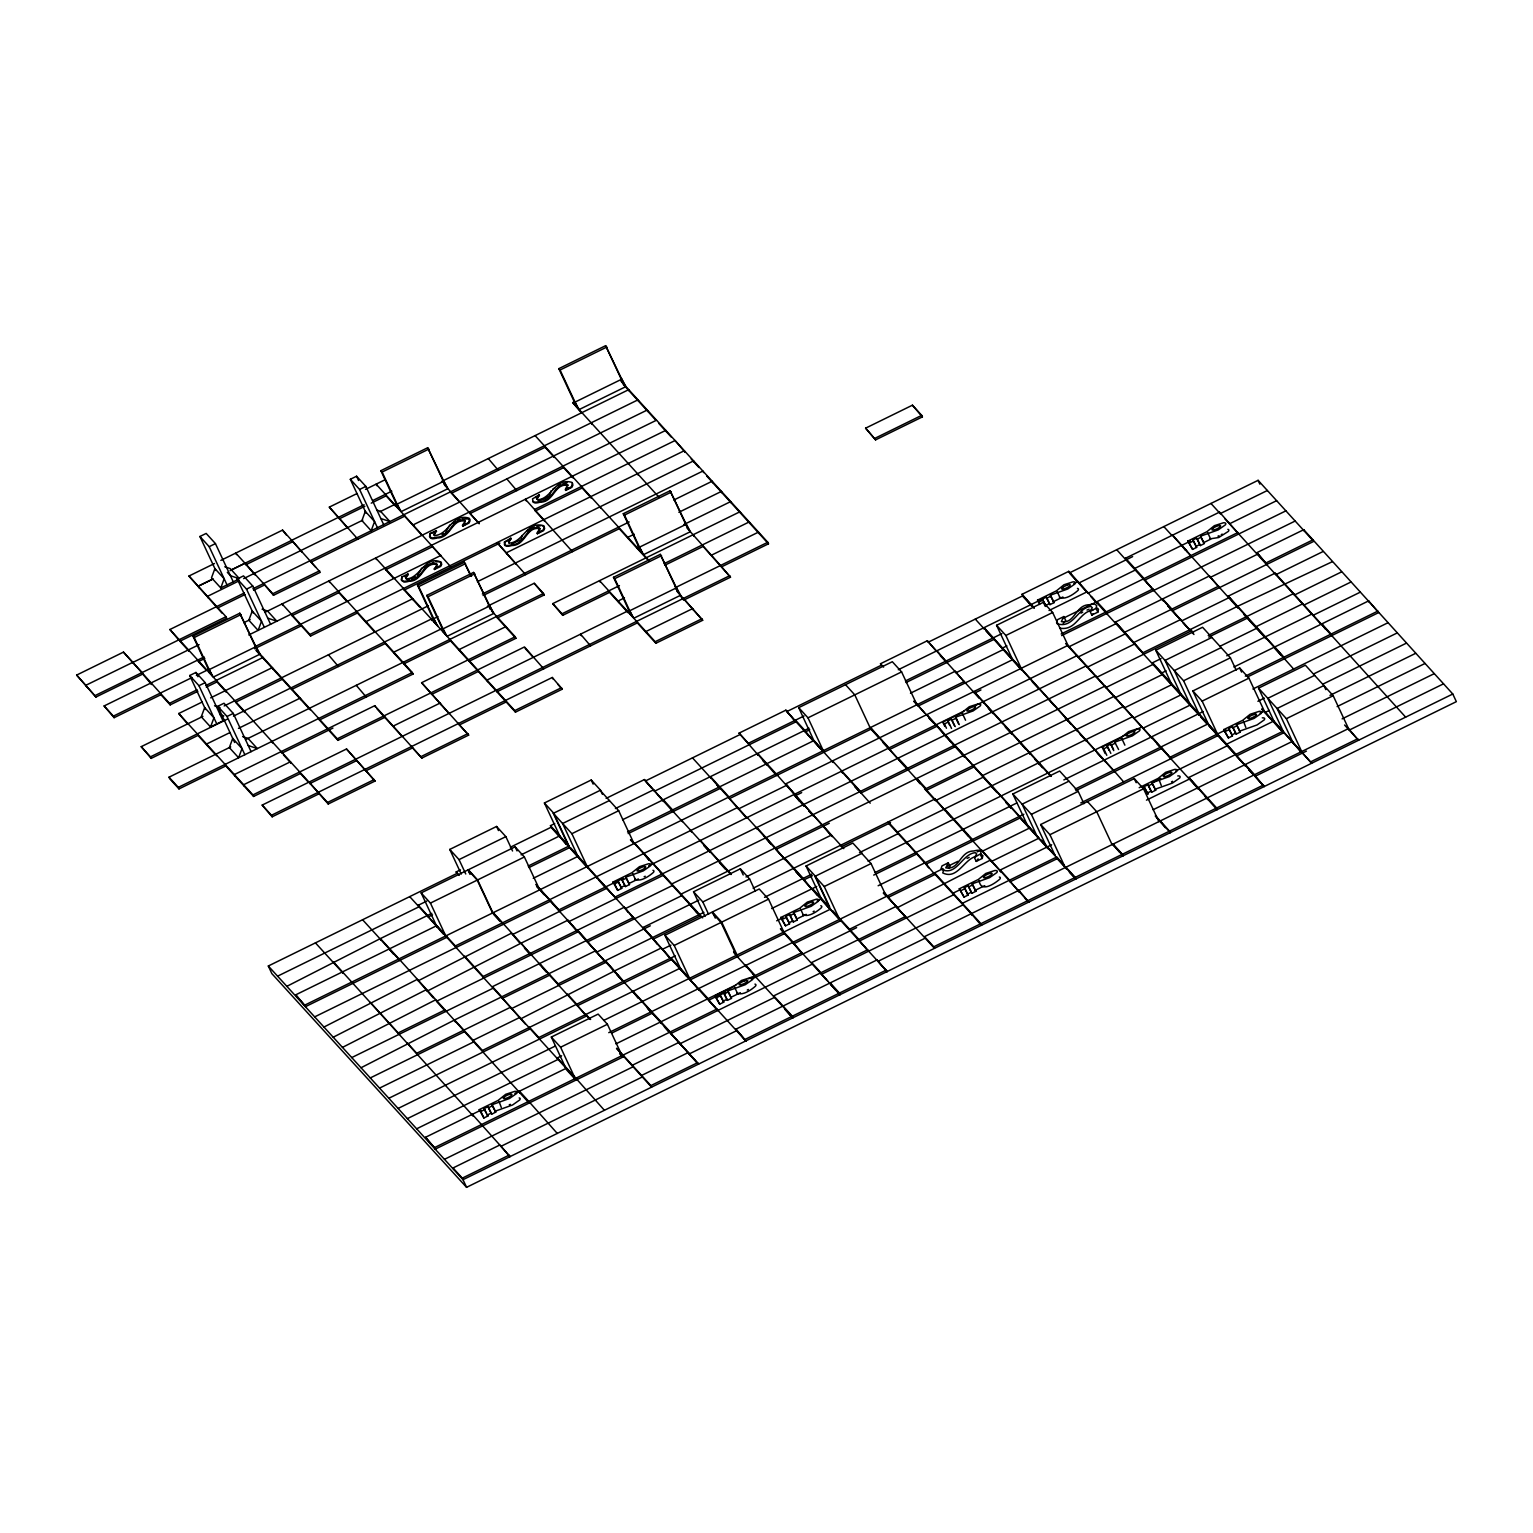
<?xml version="1.0" encoding="UTF-8"?>
<svg xmlns="http://www.w3.org/2000/svg" width="1533" height="1533" viewBox="0 0 1533 1533"><rect width="100%" height="100%" fill="white"/><g stroke="black" fill="none" stroke-linecap="round" stroke-linejoin="round"><path stroke-width="1.5" d="M469.654 519.112L468.638 522.312L462.717 526.164L469.002 523.079L470.018 520.875L469.117 518.173C452.427 513.038 448.882 534.27 435.257 535.496L434.222 535.017M544.292 526.662L543.257 529.862L537.336 533.714L543.621 530.629L544.637 528.425L543.736 525.742C527.045 520.588 523.5 541.82 509.876 543.065L508.841 542.567M572.537 483.355L571.522 486.555L565.6 490.388L571.886 487.322L572.901 485.118L572.001 482.416C555.31 477.28 551.765 498.493 538.14 499.739L537.106 499.26M1056.563 622.839L1057.578 619.639L1063.864 616.553L1061.353 621.574C1075.17 624.276 1075.265 604.654 1089.407 604.749A13.414 3.373 -25 0 1 1094.485 604.021L1096.708 605.478L1096.057 608.371L1090.059 611.303L1092.282 607.739L1090.959 606.436C1077.335 607.681 1073.79 628.913 1057.099 623.778M549.849 494.852L551.114 490.732M447.157 529.287L449.878 524.957M522.025 535.515L521.163 539.041M429.987 535.4L430.313 537.987L432.095 538.696A13.414 3.373 -25 0 0 437.173 537.968C451.315 538.064 451.392 518.441 465.227 521.143L462.372 525.397M539.75 528.732L536.991 532.947M434.28 534.979L436.158 530.648L430.16 533.58L429.508 536.473L431.731 537.93A13.414 3.373 -25 0 0 436.809 537.202C450.951 537.297 451.047 517.675 464.863 520.377L465.131 521.182M508.918 542.529L510.796 538.198L504.261 542.184L504.932 545.537L506.714 546.246A13.414 3.373 -25 0 0 511.792 545.537C525.934 545.614 526.03 525.991 539.846 528.693M537.163 499.221L539.06 494.891L532.526 498.877L533.197 502.211L534.979 502.939A13.414 3.373 -25 0 0 540.057 502.211C554.199 502.307 554.294 482.684 568.111 485.386M220.79 587.944L224.163 578.765L214.907 568.59L211.516 577.769L220.79 587.944L237.423 579.781M210.558 726.968L213.949 717.789L204.675 707.614L201.283 716.792L210.558 726.968L223.032 720.855L205.211 682.626L195.937 672.45L189.709 675.516L205.537 709.492M434.107 568.705L440.373 565.62L441.389 562.419C425.848 554.199 420.195 578.094 406.992 578.822L405.958 578.343L407.912 573.955L401.914 576.906L401.244 579.781L403.831 582.003A13.414 3.373 -25 0 0 408.909 581.294C423.051 581.39 423.146 561.749 436.962 564.47L434.452 569.471L440.738 566.386L441.753 564.201L440.373 561.691L435.851 561.806M943.772 869.709L942.738 872.909C957.071 880.134 963.893 859.764 975.429 856.583M446.965 530.61L445.624 532.43M511.217 539.041L505.143 541.916L504.491 544.79M1092.895 613.852L1091.764 615.04L1097.839 612.184L1098.49 609.31L1097.321 608.084M980.679 854.092L982.902 855.567L982.231 858.442L976.234 861.393L974.375 857.484L980.986 853.574L980.66 850.987L978.897 850.278A13.414 3.373 -25 0 0 973.8 850.987C959.677 850.911 959.581 870.533 945.765 867.831L948.333 862.887L950.115 866.72L948.563 868.291M465.151 523.079L462.717 526.164M568.034 487.322L565.6 490.388M1063.212 623.452L1065.703 620.463L1063.864 616.553M978.131 858.882L976.234 861.393M1256.217 715.03L1254.99 716.141A4.58 1.15 -25 0 1 1250.775 718.211L1248.916 718.613A5.04 1.265 -25 0 1 1248.034 717.655L1249.28 716.563M974.451 857.56L976.693 853.996L975.371 852.693C962.168 853.44 956.515 877.317 940.955 869.096L941.99 865.896L948.256 862.811M565.255 489.621L567.747 484.62C553.93 481.918 553.835 501.54 539.693 501.444A13.414 3.373 -25 0 1 534.615 502.172L532.852 501.463M537.336 533.714L539.769 530.648L539.482 527.946C525.666 525.225 525.57 544.867 511.428 544.771A13.414 3.373 -25 0 1 506.35 545.48L504.587 544.771M417.359 575.737L421.613 568.283L433.916 562.304M549.427 495.715L544.924 498.819L538.505 500.505L536.818 498.455L539.06 494.891M1063.059 587.062L1061.832 588.174A5.04 1.265 -25 0 0 1062.695 589.132M520.243 539.98L511.945 543.774M552.761 489.199L555.176 487.59M1080.995 613.143L1082.7 612.146M442.041 534.576L444.148 533.446M415.884 576.753L411.266 578.957M452.292 523.347L455.435 521.661M526.911 530.897L534.595 527.275M967.112 858.403L969.163 857.349M215.77 570.468L199.922 536.493L206.169 533.427L215.444 543.602L233.265 581.831M576.657 406.858L558.836 368.648L605.631 345.672L624.697 385.262M558.836 368.648L560.062 370.009L606.876 347.033M199.922 536.493L209.197 546.668L215.444 543.602M366.176 513.268L350.329 479.292L356.576 476.226L365.85 486.402L383.672 524.631M398.695 508.899L380.874 470.688L427.688 447.732L446.735 487.302M380.874 470.688L382.119 472.049L428.914 449.073M350.329 479.292L359.603 489.468L365.85 486.402M222.074 613.162L188.942 576.044L214.467 563.531M220.848 560.388L282.551 530.111L320.32 572.307L273.506 595.283L263.523 583.575M347.033 527.295L329.327 507.116L356.997 493.549M365.506 489.372L384.649 479.963M364.126 504.759L291.787 540.248L301.771 551.957M372.634 500.582L391.796 491.192M198.217 586.219L213.106 578.918L198.179 586.2L198.926 587.752M291.826 540.287L230.122 570.563L244.993 563.224L254.976 574.932M245.74 564.796L292.535 541.82M364.854 506.292L339.31 518.825L338.601 517.292M371.235 503.15L386.124 495.849L395.399 506.024M253.098 612.913L237.27 578.957L243.498 575.891L252.773 586.066L270.594 624.276M239.359 580.7L207.453 596.375L208.162 597.889M243.613 578.612L362.765 520.166M379.782 511.811L394.671 504.491M441.485 481.534L628.702 389.669L629.431 391.183M237.27 578.957L246.526 589.132L252.773 586.066M76.65 675.076L123.464 652.119L142.052 672.527L142.78 674.06L95.966 697.017L76.65 675.076L95.966 697.017M178.365 639.51L169.914 629.507L244.379 592.964M252.888 588.787L637.977 399.845L638.686 401.359M245.088 594.497L217.437 608.064L216.728 606.551M253.616 590.32L264.251 585.108M310.337 560.599L311.046 562.132L404.655 516.199L421.652 534.864M450.759 491.71L451.469 493.243L545.077 447.291L554.352 457.466L553.643 455.953M132.796 662.352L85.925 685.251L86.691 686.841M132.375 662.658L226.003 616.707L226.712 618.24L179.898 641.216L179.189 639.683M236.465 554.62L235.756 553.087L272.797 593.75L319.611 570.774M210.807 674.386L192.986 636.157L239.8 613.2L258.847 652.771M192.986 636.157L194.212 637.517L241.026 614.561M95.257 695.503L199.098 644.646M243.785 622.724L250.166 619.581M265.056 612.28L656.526 420.195M572.192 476.303L572.901 477.817L563.627 467.642L470.018 513.574L479.292 523.749L444.57 484.926M197.834 691.306L170.182 704.873L160.908 694.698L114.113 717.674L104.11 705.966L204.119 656.91M248.787 634.969L665.801 430.351L666.51 431.884M197.738 660.033L198.447 661.566L204.828 658.423M291.347 614.101L292.056 615.634L338.87 592.658L346.592 601.147M384.955 568.168L385.664 569.701L432.478 546.725L440.201 555.195M535.4 497.612L539.482 495.734M104.11 705.966L113.385 716.141L192.104 677.509M196.358 675.421L207.012 670.208M255.934 646.198L441.044 555.368M254.516 648.766L301.33 625.809L300.621 624.276M282.781 605.458L282.072 603.925L309.896 634.451L684.331 450.702L685.059 452.235L675.076 440.527L534.653 509.435L535.362 510.968L582.176 487.992L591.431 498.168L590.722 496.654M404.252 576.676L408.334 574.798M189.709 675.516L198.964 685.692L205.211 682.626M123.464 652.119L169.473 703.34L197.125 689.773M205.633 685.596L263.082 657.408L263.791 658.941M206.342 687.129L216.996 681.917L226.252 692.092L225.543 690.559M292.056 615.634L310.605 635.984L357.4 613.008L374.397 631.673M403.505 588.519L404.214 590.052L499.95 543.065M435.334 623.452L417.513 585.223L464.327 562.266L471.493 576.351M417.513 585.223L418.739 586.583L465.553 563.627M187.179 723.538L178.748 713.516L202.145 702.037M210.653 697.86L272.357 667.583L273.066 669.116M444.608 633.627L426.787 595.398L473.582 572.441L492.649 612.012M426.787 595.398L428.014 596.759L474.828 573.802M234.626 742.489L217.763 706.311L224.01 703.245L233.265 713.42L251.086 751.649M214.984 754.064L197.987 735.399L151.192 758.375L141.208 746.667L202.912 716.39M224.182 705.947L428.416 605.727M477.357 581.716L702.88 471.053L703.59 472.586M641.101 551.937L623.279 513.708L670.093 490.752L689.141 530.322M623.279 513.708L624.506 515.069L671.32 492.093M217.763 706.311L227.037 716.486L233.265 713.42M141.208 746.667L150.483 756.842L227.076 719.264M233.457 716.122L431.31 619.045L432.019 620.558M482.378 593.98L629.182 521.948M673.849 500.026L712.155 481.228L712.864 482.761M437.978 616.611L433.724 618.68L437.806 626.154M402.221 662.179L385.224 643.534L291.615 689.467L290.887 687.934M483.087 595.513L619.255 528.693L645.527 557.533M229.95 732.563L206.553 744.042L207.262 745.575M238.458 728.386L300.161 698.109L300.87 699.642M440.584 629.22L393.77 652.177L394.498 653.71M487.398 606.244L534.193 583.287L543.468 593.463L544.177 594.976L497.382 617.952L496.654 616.419M634.202 534.212L627.802 537.336L628.53 538.869M678.87 512.29L721.43 491.403L722.139 492.936M865.608 428.167L912.422 405.191L921.697 415.366L922.406 416.899L875.592 439.856L865.608 428.167L875.592 439.856M308.152 781.964L300.43 773.494L253.616 796.451L225.811 765.925L178.997 788.901L169.722 778.726L169.013 777.193L230.717 746.916M245.606 739.615L543.468 593.463M683.89 524.554L730.685 501.578L731.413 503.111M403.045 662.352L403.754 663.885L450.568 640.909L467.565 659.573M874.883 438.342L921.697 415.366M169.013 777.193L178.288 787.368L412.32 672.527L413.029 674.06L319.42 719.993L318.711 718.46M487.647 681.61L486.938 680.096L627.361 611.188L628.07 612.721L609.54 592.37L562.726 615.327L552.742 603.638L739.96 511.754L740.688 513.287M631.309 615.519L613.487 577.309L660.301 554.352L679.368 593.923M613.487 577.309L614.733 578.669L661.547 555.693M468.408 659.746L469.117 661.26L515.912 638.303L515.203 636.77L421.594 682.702L468.657 735.112L421.862 758.069L374.78 705.678L234.357 774.567L235.086 776.1M552.742 603.638L562.017 613.794L619.447 585.625M664.134 563.684L749.235 521.929L749.944 523.462M332.948 728.079L281.88 753.144L281.171 751.611M664.843 565.217L703.149 546.438L730.494 577.194L683.68 600.15L679.885 595.226M256.375 650.049L337.26 738.81L524.478 646.945L543.736 668.829M624.468 597.87L618.086 601.013L618.795 602.546M319.42 719.993L337.969 740.343L384.764 717.367L384.055 715.854M178.748 713.516L252.907 794.918L346.515 748.985L375.048 781.044L328.234 804.001L308.995 782.137M675.823 587.407L720.51 565.485L730.494 577.194M720.97 565.255L767.784 542.28L768.493 543.813L721.679 566.788L686.976 527.946M318.251 792.312L318.979 793.826L272.165 816.802L262.181 805.093L729.785 575.661M309.704 783.65L356.499 760.694L355.79 759.161M496.213 690.272L496.922 691.785L637.345 622.896L655.894 643.247L702.689 620.271L676.877 591.201M262.181 805.093L271.456 815.269L552.282 677.471L562.266 689.179L515.471 712.136L496.922 691.785M421.862 758.069L412.588 747.893L365.774 770.869L365.065 769.336M458.674 723.404L459.383 724.937L506.197 701.961L505.488 700.428M169.914 629.507L327.525 802.487L374.339 779.511M421.134 756.555L467.948 733.579M376.39 559.526L375.681 557.993L514.762 710.603L561.557 687.646M600.265 582.195L599.537 580.662L655.166 641.714L701.98 618.738M461.261 874.078L449.763 849.435L496.577 826.459L505.852 836.635L512.559 851.007M560.446 837.382L544.407 802.985L591.221 780.01L600.495 790.185L602.412 794.305M449.763 849.435L459.038 859.611L505.852 836.635M569.375 847.73L553.336 813.333L600.495 790.185M1256.926 552.646L1266.91 564.355L1256.926 552.646L1303.74 529.69L1452.786 694.008L1456.35 701.654L466.569 1187.328L271.878 973.647L268.313 966.001L456.834 873.503L456.163 871.951L460.417 869.863M606.455 888.431L551.171 827.207L550.462 825.674L554.716 823.585M606.129 798.367L644.416 779.569L672.949 811.628M758.183 755.079L739.059 733.138L785.873 710.162L795.857 721.871L785.873 710.162M881.226 665.245L880.517 663.732L927.331 640.756L979.146 698.186M1030.406 604.328L1021.974 594.325L1068.769 571.349L1106.577 613.583M510.393 847.212L551.114 827.245L566.558 844.204M739.634 734.729L645.374 780.987L663.904 801.337L663.31 799.747L710.124 776.79L720.108 788.499L717.003 785.107M881.034 665.36L786.774 711.599L813.027 740.439M928.155 642.231L1022.434 595.973L1031.709 606.148L1030.904 604.654L984.09 627.629L984.799 629.162M1312.171 539.693L1258.095 480.327L1069.555 572.844L1068.769 571.349M437.192 927.312L421.153 892.915L467.967 869.939L477.242 880.114L492.572 912.978M470.229 873.887L468.312 869.767L515.126 846.81L524.382 856.985L539.712 889.849L536.627 886.457M609.425 800.533L562.611 823.508L578.65 857.905L586.373 866.375M820.921 748.832L814.579 742.125L798.712 707.652L892.321 661.719L901.596 671.895L916.906 704.758L913.821 701.367M1039.546 604.462L1037.515 600.131L1056.429 590.837L1063.998 584.744L1073.043 581.831A11.153 2.817 -25 0 1 1074.959 583.939L1067.83 588.959L1050.162 595.245L1054.014 602.641L1049.971 604.615L1046.138 597.238L1042.402 599.058L1046.234 606.455L1043.398 601.223M277.588 976.176L418.969 906.808L418.279 905.256L426.806 901.078M521.105 854.82L559.392 836.022L566.29 844.338M615.404 808.543L653.69 789.744L654.399 791.277M739.059 733.138L748.334 743.313L795.148 720.338M796.202 721.698L795.493 720.165L804.001 715.988M898.3 669.729L936.606 650.931M974.739 692.993L974.03 691.46L1020.825 668.503L1021.553 670.017L983.745 627.802L936.931 650.759L946.915 662.467M1041.884 599.269L1031.249 604.5L1031.958 606.014M1073.79 583.613L1078.044 581.524L1078.753 583.057L1125.969 559.89M1132.638 556.613L1126.257 559.756L1125.548 558.223L1172.343 535.247L1237.993 607.988L1237.246 606.474L1190.432 629.45L1191.16 630.964M1238.76 534.001L1219.501 512.118L1172.688 535.094L1191.946 556.958M1043.207 599.959L1039.182 601.932L1037.515 600.131M1046.138 597.238L1046.943 598.119L1050.967 596.145L1054.014 602.641M654.648 791.162L796.029 721.775M1210.955 503.456L1220.23 513.632L1267.369 490.503M421.153 892.915L430.428 903.09L477.242 880.114M468.312 869.767L477.587 879.942L524.382 856.985M553.336 813.333L571.886 833.684L618.68 810.708L634.01 843.572M798.712 707.652L807.987 717.827L901.596 671.895M1012.623 659.688L996.584 625.292L1043.379 602.316L1052.654 612.491L1068.693 646.888M1045.429 605.554L1049.166 603.734M1053.19 601.76L1062.886 596.989M1187.903 541.053L1206.797 531.779L1214.366 525.685L1223.43 522.772A11.153 2.817 -25 0 1 1225.346 524.88L1218.218 529.901L1200.531 536.186L1204.382 543.583L1200.358 545.556L1196.506 538.16L1192.77 539.999L1196.621 547.396L1192.578 549.37L1187.903 541.053L1192.578 549.37M286.843 986.351L380.069 938.733L380.778 940.266M381.123 940.093L380.414 938.579L427.209 915.603L445.758 935.954M418.279 905.256L427.554 915.431L431.808 913.342M528.233 866.03L568.666 846.197M622.551 819.753L662.965 799.919L663.674 801.452L657.504 794.669M711.178 778.151L710.469 776.618L757.264 753.642L776.522 775.526M758.318 755.003L757.609 753.489L804.423 730.513L833.128 762.476M795.493 720.165L804.768 730.34L809.022 728.252M905.447 680.939L945.861 661.106M946.206 660.934L993.02 637.977M1001.873 633.627L993.365 637.805L994.074 639.338L1114.606 771.597L984.09 627.629M1049.032 610.498L1087.319 591.7L1088.028 593.233L1069.497 572.882L1088.104 593.194L1135.244 570.065M1190.47 541.092L1181.962 545.25L1187.309 551.88M1189.551 542.874L1193.594 540.9L1196.621 547.396M1196.506 538.16L1197.33 539.06L1201.355 537.087M432.536 914.875L428.244 916.983L427.554 915.431M528.942 867.563L569.644 847.596L578.918 857.771L578.286 856.2M805.304 731.95L809.731 729.785M906.003 682.549L993.844 639.453M1276.625 500.678L1229.504 523.807L1228.776 522.293M996.584 625.292L1005.859 635.467L1052.654 612.491M1195.797 546.495L1199.534 544.675M1201.546 538.351L1203.577 542.682L1210.668 539.194L1207.774 532.756M295.716 994.84L305.699 1006.549L295.716 994.84L389.344 948.908L393.138 953.833M436.483 925.779L389.689 948.755L390.398 950.268M533.254 878.294L577.941 856.372M627.553 832.017L672.24 810.095M663.31 799.747L672.585 809.922L719.379 786.966M910.468 693.203L955.136 671.282L965.119 682.99M1006.894 645.891L1002.639 647.98L1003.349 649.513M1062.541 618.585L1096.593 601.875L1097.302 603.408L1091.113 596.624M1097.647 603.236L1096.938 601.702L1143.733 578.746L1153.717 590.435L1143.733 578.746M1125.548 558.223L1144.078 578.573L1190.892 555.598M1191.237 555.425L1238.032 532.468M628.185 833.588L720.318 788.384M1003.119 649.628L955.979 672.757L955.136 671.282M1144.499 580.24L1285.9 510.853M304.99 1005.016L398.599 959.083L399.327 960.616M380.414 938.579L398.944 958.911L540.057 889.677L543.87 894.601M710.469 776.618L728.999 796.968L775.813 773.993M757.609 753.489L776.158 773.839L822.953 750.863M914.511 701.041L917.596 704.433L964.41 681.457M1061.181 633.972L1105.868 612.05M1096.938 601.702L1106.213 611.878L1153.008 588.921M305.393 1006.702L446.793 937.315L565.792 1067.888M918.114 706.042L1012.374 659.803M1061.66 635.62L1295.174 521.028M437.537 927.139L436.828 925.606L455.378 945.957L502.172 923L502.901 924.514M493.971 914.185L493.243 912.652L502.517 922.828L549.331 899.852L550.04 901.385M785.777 783.842L795.761 795.55L785.777 783.842L879.386 737.91L907.9 769.949M879.731 737.737L926.526 714.761M1050.948 776.426L973.685 691.632L926.871 714.608L1033.491 831.614M1021.17 668.331L1067.984 645.355L1198.576 789.284M1115.468 622.053L1144.001 654.112L1115.468 622.053L1162.282 599.096L1190.815 631.136L1183.074 622.666M1163.336 600.457L1162.627 598.924L1209.441 575.948L1219.425 587.656M314.667 1016.877L550.328 901.251L615.231 972.459M738.849 808.734L785.988 785.605M980.948 689.946L974.528 693.108L973.685 691.632M1068.788 646.849L1115.909 623.72M1257.309 554.333L1210.189 577.462L1209.441 575.948M621.708 888.393L617.856 880.996L621.708 888.393L617.665 890.366L612.989 882.05L631.883 872.775L639.453 866.682L648.516 863.769A11.153 2.817 -25 0 1 650.433 865.877L643.304 870.897L625.636 877.183L629.469 884.579L625.445 886.553L621.593 879.176L625.445 886.553M323.942 1027.053L417.148 979.434L433.322 997.926M418.202 980.794L511.447 933.175L519.898 943.178M535.764 884.426L558.951 909.855L605.746 886.898M623.107 878.371L606.091 886.726L606.8 888.259L687.091 976.483M648.651 865.838L652.905 863.75M653.25 863.596L793.998 794.516L804.001 806.224M795.416 795.704L794.688 794.19L888.661 748.085L889.37 749.599M878.888 737.565L870.457 727.562L888.987 747.912L935.801 724.937L950.556 741.665M963.797 711.197L936.146 724.783L955.059 746.82M974.451 705.985L982.96 701.807L983.669 703.34M1030.099 678.678L983.305 701.635L984.014 703.168M1030.444 678.506L1077.258 655.53L1077.967 657.063M1162.627 598.924L1171.902 609.099L1218.697 586.123M1266.201 562.822L1312.995 539.846M944.807 726.431L942.795 722.1L961.689 712.826L969.278 706.732L978.322 703.819A11.153 2.817 -25 0 1 980.239 705.927L973.11 710.948L955.442 717.233L958.47 723.729M612.989 882.05L614.637 883.87L618.68 881.897M622.417 880.057L626.441 878.083L629.469 884.579M512.463 934.555L606.723 888.297L616.074 898.434L570.563 847.73M795.263 795.78L801.682 792.638M936.663 726.393L889.523 749.522L888.987 747.912M949.694 725.377L947.662 721.047L951.399 719.207L955.251 726.604M1078.063 657.025L1125.184 633.895M1313.724 541.379L1172.323 610.766L1171.557 609.272L1124.743 632.228L1125.452 633.761M942.795 722.1L944.443 723.921L948.486 721.947L951.514 728.443M952.223 720.108L956.247 718.134L959.275 724.63M620.884 887.492L624.621 885.672M628.664 883.679L638.341 878.926M520.722 943.351L427.477 990.97M570.123 923.422L577.864 931.911L567.881 920.202L521.067 943.178L531.05 954.867M615.365 896.901L662.179 873.925L662.888 875.458M843.802 848.611L803.618 804.518L709.664 850.623L710.373 852.156L704.088 845.43M850.777 781.389L803.963 804.365L804.672 805.879M851.122 781.217L897.916 758.26M1039.374 688.854L992.56 711.81L993.288 713.343M1039.719 688.681L1086.533 665.705L1087.242 667.238M1238.3 607.834L1228.316 596.126L1275.13 573.17L1405.646 717.137M333.217 1037.228L426.423 989.609L427.132 991.142M568.877 921.601L663.137 875.343M1087.319 667.2L1134.458 644.071M1179.988 619.275L1167.629 605.707L1181.598 620.942L1228.719 597.813M1322.998 551.554L1275.858 574.683L1275.13 573.17M435.698 999.784L342.472 1047.403M464.652 956.132L483.182 976.483L529.996 953.507L530.705 955.04L524.516 948.256M530.341 953.354L577.136 930.378M540.325 965.043L539.616 963.529L586.411 940.553L605.669 962.437L577.481 930.205L624.295 907.249L634.279 918.957L631.194 915.565M718.594 860.971L671.78 883.947L672.508 885.461M718.939 860.799L765.753 837.842L771.099 844.453M833.281 762.399L832.572 760.866L860.396 791.392L907.191 768.435M945.784 736.645L945.075 735.112L898.261 758.088L907.536 768.263L954.35 745.287M1001.49 722.158L954.695 745.115L996.929 792.542M1143.292 652.579L1190.087 629.622M1237.591 606.301L1332.254 561.73M436.752 1001.145L578.133 931.777M625.272 908.647L672.412 885.518M1190.854 631.117L1096.593 677.375L1095.788 675.881L1048.994 698.856L1049.703 700.389M1171.825 684.638L1155.786 650.241L1202.581 627.265L1230.405 657.791L1236.154 670.113M370.334 1002.41L398.158 1032.935L444.953 1009.96L445.681 1011.493L436.407 1001.317M351.747 1057.578L493.147 988.191L492.457 986.658L539.271 963.682L546.15 971.999M577.481 930.205L586.756 940.381L633.57 917.424M727.868 871.146L681.054 894.122L681.763 895.636L587.407 941.952M728.213 870.974L775.008 848.017L784.992 859.706L784.283 858.193L745.996 876.972M757.532 829.027L756.823 827.494L775.353 847.845L916.121 778.764L919.934 783.689M920.605 783.363L916.811 778.438L963.625 755.462L964.334 756.995L955.193 746.743L860.933 793.002L860.051 791.565L813.237 814.54L813.946 816.054L809.175 811.053M1057.923 709.204L1011.109 732.161L1011.818 733.694M1058.268 709.032L1105.063 686.056L1105.772 687.589M1235.176 754.159L1153.276 664.287L1152.567 662.754L1161.075 658.577M1208.215 635.448L1246.521 616.649L1247.23 618.182L1208.713 637.076M829.276 823.259L775.947 849.435L785.222 859.611M1105.868 687.551L1153.008 664.421M1341.528 571.905L1294.408 595.034L1293.66 593.52L1246.866 616.477L1247.575 618.01M705.046 916.427L693.548 891.765L740.343 868.809L749.618 878.984L755.367 891.305M1211.856 637.441L1165.042 660.416L1181.081 694.813M361.022 1067.754L454.228 1020.135L454.956 1021.668M455.282 1021.495L454.573 1019.962L501.387 997.006L525.282 1023.967M492.457 986.658L501.732 996.833L548.527 973.857L549.255 975.39M615.289 972.439L614.58 970.906L661.375 947.95L671.358 959.639L643.17 927.427L689.984 904.451L699.968 916.159M698.837 900.12L690.329 904.298L691.038 905.811M785.337 859.553L784.628 858.02L831.442 835.044M916.811 778.438L926.085 788.614L972.88 765.638M1166.096 670.841L1161.842 672.93L1162.551 674.463M575.852 1004.058L549.542 975.237L502.422 998.366L501.732 996.833M596.682 952.127L650.279 925.817M926.603 790.223L973.742 767.094M1115.143 697.726L1162.282 674.597M1220.115 646.217L1256.543 628.338M1350.803 582.08L1303.663 605.209L1302.935 603.695L1256.14 626.652L1256.849 628.185M693.548 891.765L702.823 901.941L749.618 878.984M1221.13 647.616L1174.316 670.592L1190.355 704.988M407.433 1043.111L416.708 1053.286L463.503 1030.31L464.212 1031.843M539.616 963.529L558.146 983.879L604.96 960.904M605.305 960.731L624.563 982.615L605.305 960.731L652.1 937.774L657.446 944.385M643.17 927.427L652.445 937.602L699.259 914.626M703.858 912.384L699.604 914.473L700.313 915.987M753.125 888.201L793.557 868.368M793.902 868.195L935.015 798.961L972.803 841.176M1226.764 655.798L1265.051 637L1293.622 669.04M370.296 1077.929L464.556 1031.671L529.115 1103.07M511.696 1008.542L605.957 962.283M700.217 916.044L653.096 939.173L652.445 937.602M890.539 822.646L841.425 846.753L840.716 845.22M935.877 800.398L983.017 777.269M1124.417 707.901L1171.538 684.772M1360.078 592.255L1312.938 615.385L1312.21 613.871L1265.396 636.827L1266.124 638.36L1244.489 614.618M680.978 969.661L664.939 935.264L711.753 912.288L721.008 922.464L737.047 956.86M829.813 908.897L822.09 900.408L806.051 866.011L852.846 843.054L862.121 853.229L814.981 876.359L830.292 909.222L839.567 919.398L824.237 886.534L814.981 876.359M1155.786 650.241L1183.591 680.767L1230.405 657.791M520.971 1018.717L614.235 971.079L614.944 972.612M764.526 897.322L802.832 878.543L811.264 888.546M784.628 858.02L803.177 878.371L811.685 874.193M945.344 810.497L944.615 808.964L991.429 785.988L992.138 787.521M1233.912 667.008L1274.325 647.175M1325.623 628.798L1321.829 623.874L1368.624 600.898L1378.608 612.606L1247.939 676.724M379.571 1088.104L473.831 1041.846L473.122 1040.313L519.936 1017.356L520.645 1018.889M662.352 949.349L670.937 945.133M812.394 875.726L803.752 879.961L811.474 888.431M859.457 852.635L898.012 833.703M1180.812 694.947L1133.692 718.076L1132.887 716.582L1086.073 739.558L1086.782 741.071M664.939 935.264L674.213 945.439L721.008 922.464M768.512 899.162L759.237 888.987L712.423 911.963L721.698 922.138L768.512 899.162L784.551 933.559M1208.905 725.339L1192.866 690.942L1239.66 667.966L1248.935 678.142L1264.974 712.538L1269.324 710.411M454.573 1019.962L482.397 1050.488L529.192 1027.532L529.92 1029.045M388.826 1098.28L530.226 1028.892L529.537 1027.359L576.351 1004.383L589.764 1019.311M567.421 994.055L576.695 1004.23L623.49 981.254L624.218 982.787M623.835 981.082L670.649 958.125M647.673 1008.082L661.585 1023.335L660.934 1021.783L707.729 998.826L717.712 1010.515L671.703 959.486L670.994 957.953L675.248 955.864M771.674 908.552L812.107 888.718L817.453 895.329M813.161 890.079L812.452 888.546L816.706 886.457M868.1 861.239L906.405 842.441L928.921 867.621M953.545 819.312L906.75 842.269L907.459 843.802L888.757 823.528M953.89 819.139L1000.704 796.164M1001.049 795.991L1047.844 773.034M1048.189 772.862L1095.003 749.886M1095.348 749.733L1125.126 735.112M1133.634 730.934L1142.142 726.757L1142.871 728.29M1245.313 676.149L1283.6 657.35M1228.316 596.126L1283.945 657.178L1330.759 634.221M1321.829 623.874L1331.104 634.049L1377.899 611.073M1105.121 753.489L1102.093 746.993L1121.006 737.718L1128.575 731.624L1137.62 728.712A11.153 2.817 -25 0 1 1139.536 730.819L1132.408 735.84L1114.74 742.125L1118.592 749.522M577.366 1005.763L671.626 959.524M1108.991 750.269L1106.979 745.939L1110.716 744.118L1113.552 749.33M1142.947 728.252L1190.087 705.123M1102.093 746.993L1103.76 748.813L1107.784 746.839L1110.812 753.335M1111.521 745L1115.564 743.026M824.237 886.534L871.051 863.577L886.381 896.441L883.276 893.049M1028.164 826.862L1012.853 793.998L1059.648 771.022L1078.197 791.373L1083.946 803.694M1192.866 690.942L1202.14 701.118L1248.935 678.142M780.834 917.481L799.747 908.207L807.316 902.113L816.361 899.2A11.153 2.817 -25 0 1 818.277 901.308L811.149 906.329L793.481 912.614L797.332 920.011L793.289 921.985L789.457 914.588L785.72 916.427L789.552 923.824L785.528 925.798L780.834 917.481L785.528 925.798M529.537 1027.359L538.811 1037.534L585.625 1014.559L586.334 1016.092L576.351 1004.383M398.101 1108.455L586.641 1015.938L585.97 1014.405L632.765 991.429L698.377 1064.189L669.864 1032.131L623.05 1055.087L623.759 1056.62L435.2 1149.156M633.819 992.79L633.11 991.257L679.924 968.3L686.822 976.598M776.694 920.816L783.076 917.673M817.108 900.982L821.362 898.894M875.247 872.449L915.68 852.616M1016.705 803.043L1010.324 806.166L1011.033 807.699M1063.845 779.914L1104.277 760.061L1104.986 761.594M1152.471 738.293L1151.762 736.76L1198.576 713.803L1199.285 715.317L1106.654 613.545M1198.921 713.631L1203.175 711.542M782.501 919.302L786.525 917.328L789.552 923.824M789.457 914.588L790.261 915.488L794.305 913.515L797.332 920.011M873.714 875.075L916.562 854.053M1252.921 689.007L1387.882 622.781M1068.923 781.198L1022.109 804.173L1037.439 837.037M1274.594 722.541L1258.555 688.145L1305.369 665.188L1333.173 695.714L1349.212 730.11L1443.511 683.833M574.377 1078.408L566.654 1069.919L551.324 1037.055L598.138 1014.099L607.413 1024.274L622.724 1057.138L619.639 1053.746M788.748 922.923L792.484 921.084M796.508 919.11L806.205 914.358M603.753 1020.403L642.04 1001.605M642.384 1001.432L689.198 978.476L699.182 990.165L698.454 988.651L651.659 1011.608L652.368 1013.141M736.338 955.327L689.543 978.303L670.994 957.953M733.598 951.763L736.683 955.155L830.637 909.069M878.141 885.748L924.936 862.792L934.919 874.5M888.91 823.451L888.201 821.918L925.28 862.619L972.094 839.643M944.615 808.964L972.439 839.49L1019.234 816.514L1019.962 818.047M1023.833 814.253L1019.579 816.342L1020.307 817.875L1054.781 855.529M1075.246 789.035L1113.552 770.237L1123.632 781.887M1113.897 770.083L1160.692 747.108M407.376 1118.63L555.195 1046.1M925.836 864.229L1020.097 817.97L1047.92 848.496M1075.802 790.645L1161.497 748.602M1257.903 701.29L1264.323 698.128M1313.609 673.964L1397.157 632.957M1012.853 793.998L1031.383 814.349L1078.197 791.373M1314.624 675.363L1267.829 698.32L1283.868 732.717M551.324 1037.055L560.599 1047.231L607.413 1024.274M1223.736 729.612L1242.65 720.338L1250.219 714.244L1259.264 711.331A11.153 2.817 -25 0 1 1261.18 713.42L1254.051 718.44L1236.384 724.745L1240.216 732.122L1236.192 734.115L1232.34 726.719L1228.604 728.558L1232.455 735.936L1228.431 737.929L1223.736 729.612L1228.431 737.929M416.65 1128.805L558.05 1059.418L557.36 1057.885L561.615 1055.796M608.754 1032.667L651.314 1011.78L652.023 1013.313L647.386 1008.216M827.705 981.101L784.436 933.616L690.176 979.874L699.45 990.031L698.799 988.478L745.613 965.503L755.597 977.211M746.667 966.863L745.958 965.33L792.772 942.373L802.755 954.082L792.772 942.373M780.738 928.634L793.098 942.201L887.07 896.096L906.31 917.98L883.966 892.704M884.311 892.532L887.415 895.924L934.21 872.967M935.264 874.327L934.555 872.794L943.063 868.617M947.317 866.528L957.953 861.316M977.115 851.907L981.369 849.819L1028.777 902.056L1018.793 890.366L1159.906 821.113L1165.348 827.686M1170.311 757.11L1217.125 734.154L1217.834 735.668L1207.851 723.978L1161.037 746.935L1171.02 758.643L1151.762 736.76M1217.451 733.981L1225.978 729.804M1260.011 713.094L1264.265 711.005L1283.523 732.889M1225.384 731.433L1229.428 729.44L1232.455 735.936M1232.34 726.719L1233.164 727.619L1237.188 725.626L1240.216 732.122M611.61 1033.146L652.311 1013.16M982.231 851.275L1029.371 828.146M1080.784 802.928L1217.892 735.648M1322.883 684.14L1406.432 643.132M1040.658 824.524L1049.933 834.699L1065.263 867.563L1055.988 857.388L1040.658 824.524L1134.267 778.592L1143.541 788.767L1158.871 821.631M1231.631 735.054L1235.368 733.215M1239.411 731.241L1257.079 724.937L1264.208 719.916A11.153 2.817 -25 0 0 1262.291 717.827M484.083 1108.608L487.935 1115.986L483.891 1117.979L479.216 1109.662L498.129 1100.387L505.698 1094.294L514.743 1091.381A11.153 2.817 -25 0 1 516.659 1093.47L509.531 1098.49L491.863 1104.795L495.696 1112.172L491.671 1114.165L487.82 1106.769L484.083 1108.608L486.114 1112.939M425.522 1137.294L435.506 1149.003L425.522 1137.294L480.845 1110.16M514.877 1093.451L519.131 1091.362L519.84 1092.895M520.185 1092.722L519.476 1091.189L566.29 1068.233L576.274 1079.922M615.902 1043.877L660.589 1021.955L661.298 1023.488M698.799 988.478L708.074 998.654L735.744 985.087M748.506 978.821L754.888 975.678M745.958 965.33L755.232 975.505L802.027 952.549M714.991 995.837L733.905 986.562L741.474 980.468L750.518 977.556A11.153 2.817 -25 0 1 752.435 979.664L745.306 984.684L727.638 990.97L731.471 998.366L727.447 1000.34L723.595 992.962L719.858 994.783L723.71 1002.18L719.686 1004.153L714.991 995.837L719.686 1004.153M1139.191 787.694L1158.086 778.419L1165.655 772.325L1174.7 769.413A11.153 2.817 -25 0 1 1176.616 771.521L1169.487 776.541L1151.82 782.826L1155.671 790.223L1151.647 792.197L1147.795 784.819L1144.059 786.64L1147.91 794.037L1144.059 786.64M479.216 1109.662L480.864 1111.482L484.907 1109.49M487.82 1106.769L488.644 1107.669L492.668 1105.676L495.696 1112.172M708.074 998.654L708.783 1000.187L725.856 991.813M751.342 979.3L856.621 927.637M897.246 907.708L990.644 859.994L991.353 861.527M991.506 861.45L1038.646 838.321M1152.184 782.616L1160.749 778.4M1175.754 771.042L1227.167 745.824M1330.012 695.35L1415.706 653.307M716.639 997.657L720.682 995.684L723.71 1002.18M723.595 992.962L724.419 993.844L728.443 991.87L731.471 998.366M1147.795 784.819L1148.6 785.701L1152.644 783.727L1155.671 790.223M1049.933 834.699L1143.541 788.767M1258.555 688.145L1286.379 718.67L1333.173 695.714M490.847 1113.265L487.111 1115.104L487.935 1115.986M494.891 1111.291L512.559 1104.986L519.687 1099.966A11.153 2.817 -25 0 0 519.17 1097.915M722.886 1001.279L726.642 999.459M730.666 997.466L740.362 992.713M1147.086 793.136L1150.823 791.315M1154.866 789.323L1172.534 783.037L1179.663 778.017A11.153 2.817 -25 0 0 1177.746 775.909M959.371 888.776L978.284 879.501L985.853 873.408L994.898 870.495A11.153 2.817 -25 0 1 996.814 872.603L989.686 877.623L972.018 883.909L975.869 891.305L971.826 893.279L967.994 885.882L964.257 887.722L968.089 895.1L964.065 897.092L959.371 888.776L964.065 897.092M434.797 1147.47L528.406 1101.537M519.476 1091.189L528.751 1101.365L575.546 1078.408M557.36 1057.885L575.891 1078.236L622.705 1055.26L623.414 1056.793L620.328 1053.401M633.11 991.257L670.189 1031.958L717.003 1009.001M670.189 1031.958L670.917 1033.491L812.26 964.142L811.647 962.552L858.461 939.576L868.444 951.284L858.461 939.576M832.534 910.583L858.806 939.422L905.601 916.447M959.486 890.021L953.104 893.145L953.813 894.678M1000.972 871.53L1000.244 870.016L1051.657 844.779M1197.292 787.464L1188.861 777.461L1235.655 754.504L1264.188 786.544L1254.205 774.855L1207.391 797.812L1208.1 799.345M1152.567 662.754L1236 754.332L1282.814 731.356M961.038 890.596L965.062 888.603L968.089 895.1M967.994 885.882L968.799 886.783L972.842 884.809L975.869 891.305M859.381 941.013L953.641 894.755M1146.454 800.149L1189.301 779.109M1283.581 732.87L1236.441 755.999L1235.655 754.504M1337.14 706.579L1424.981 663.482M967.285 894.218L971.021 892.378M975.045 890.405L984.742 885.652M680.115 1043.686L774.395 997.446L773.763 995.856L820.577 972.899L839.835 994.783M811.647 962.552L820.921 972.727L867.735 949.751M1000.244 870.016L1009.519 880.191L1056.333 857.215L1057.042 858.748M1153.103 809.731L1197.771 787.809L1217.03 809.692M1245.984 766.04L1245.275 764.507L1292.089 741.531L1311.673 763.242L1273.885 721.008M444.455 1159.331L632.995 1066.815L632.324 1065.263L679.119 1042.306L679.847 1043.839M821.516 974.317L962.916 904.93M1010.055 881.801L1057.176 858.672M1342.122 718.862L1434.236 673.658M453.021 1167.974L499.835 1144.998L509.818 1156.706L509.09 1155.173L462.295 1178.149L453.021 1167.974L453.73 1169.507M735.897 1029.18L745.881 1040.869L735.897 1029.18L782.692 1006.204L792.676 1017.912M783.037 1006.031L829.851 983.075L835.198 989.686M830.905 984.435L830.196 982.902L876.991 959.926L886.975 971.635L876.991 959.926M925.204 938.158L924.495 936.625L971.29 913.668L981.292 925.357M1245.275 764.507L1254.55 774.682L1301.345 751.707M1301.689 751.534L1348.503 728.577L1358.487 740.286M500.869 1146.377L642.27 1076.99M689.39 1053.861L736.53 1030.732M877.93 961.363L925.051 938.234M1306.403 751.113L1254.99 776.35L1264.265 786.506M616.86 1048.304L650.854 1085.613L697.668 1062.656M745.153 1039.355L791.967 1016.379M773.763 995.856L792.312 1016.207L839.126 993.25M830.196 982.902L839.471 993.077L886.266 970.102M924.495 936.625L933.769 946.8L980.564 923.843M934.555 872.794L980.909 923.671L1027.723 900.695L1028.432 902.228M1028.068 900.542L1074.863 877.566L1075.591 879.099M1066.661 868.751L1065.952 867.218L1075.208 877.393L1122.022 854.437L1122.731 855.951M1113.801 845.622L1113.092 844.089L1122.367 854.264L1169.181 831.288L1169.89 832.821M1155.614 815.863L1169.507 831.116L1216.321 808.159M1188.861 777.461L1216.665 807.987L1263.479 785.03M1310.964 761.709L1357.778 738.753M1452.786 694.008L463.004 1179.682L268.313 966.001M558.319 485.904L560.561 484.869M457.677 520.645L459.977 519.725M1086.993 610.057L1089.139 609.214M562.86 483.968L566.999 482.723M1067.275 584.993L1069.133 584.59A5.04 1.265 -25 0 1 1069.996 585.549L1068.769 586.641A4.58 1.15 -25 0 1 1064.554 588.71L1062.695 589.132M1253.496 714.493L1255.355 714.071A5.04 1.265 -25 0 1 1256.217 715.03M744.751 980.718L746.609 980.315A5.04 1.265 -25 0 1 747.472 981.254L746.245 982.366A4.58 1.15 -25 0 1 742.029 984.435L740.171 984.857A5.04 1.265 -25 0 1 739.289 983.899L740.535 982.787A4.58 1.15 -25 0 1 744.866 980.833M462.161 518.978L469.481 518.94M536.799 526.547L540.574 525.742M409.062 579.531L406.322 579.091L405.67 577.539L407.912 573.955M1092.742 610.268C1079.021 611.724 1076.568 631.194 1059.725 628.166M1059.418 597.238C1064.86 600.361 1073.483 594.421 1077.986 590.435A11.153 2.817 -25 0 0 1077.469 588.385M802.755 914.588C808.198 917.711 816.821 911.771 821.305 907.804A11.153 2.817 -25 0 0 820.787 905.735M542.088 525.685L544.1 526.509M377.003 510.163L380.644 511.39L389.899 521.565L380.816 518.518M224.776 566.75L230.237 568.59L239.512 578.765L230.41 575.699L227.325 572.326M262.105 609.214L267.566 611.035L276.841 621.21L267.738 618.163M214.543 705.774L220.005 707.614M220.177 714.723L223.818 715.949M242.616 736.568L248.059 738.408L257.333 748.583L248.25 745.536M1209.978 538.869L1218.754 537.508L1228.374 531.376A11.153 2.817 -25 0 0 1227.837 529.326M1057.272 591.776L1060.299 598.272M1245.831 727.428L1243.474 721.257M1121.849 738.657L1124.877 745.153M1161.267 785.509L1158.929 779.339M979.127 880.421C980.488 893.337 994.687 883.679 999.842 879.099A11.153 2.817 -25 0 0 999.324 877.029M632.727 873.695L635.754 880.191M501.31 1107.478L498.953 1101.307M1224.867 518.729L1320.66 623.874M1325.298 628.952L1321.484 624.046L1274.67 647.003L1281.569 655.319M1237.246 606.474L1246.521 616.649M1163.834 526.586L1171.557 535.074M1185.45 550.328L1181.617 545.422L1134.822 568.398L1135.531 569.931M1244.144 614.79L1265.817 638.514M1275.054 648.708L1281.262 655.472M1344.575 725.013L1358.525 740.267M1190.432 629.45L1193.536 632.842M1116.695 549.715L1163.049 600.591M1183.131 622.628L1193.958 634.509M1261.946 709.127L1272.754 720.989M1227.435 745.69L1226.726 744.157L1273.54 721.181L1300.865 751.381M1261.889 709.147L1272.697 721.027M1274.249 722.714L1281.971 731.203M1300.521 751.534L1292.089 741.531M1091.189 596.586L1097.379 603.37M1200.895 716.984L1207.084 723.768L1200.837 717.022M1208.636 725.473L1234.889 754.293M1245.716 766.174L1236.441 755.999L1245.639 766.193L1244.93 764.68L1198.116 787.636L1198.844 789.169M1248.801 769.566L1253.438 774.644L1248.724 769.585M922.406 416.899L912.422 405.191M1021.974 594.325L1034.334 607.892M1030.904 604.654L1033.989 608.045M1065.607 643.496L1152.222 738.427L1151.417 736.932L1104.622 759.908L1105.331 761.422M1156.763 743.543L1159.944 746.897M1204.67 796.125L1207.851 799.459M1155.269 816.035L1169.181 831.288M975.295 619.102L984.569 629.277L983.745 627.802M986.006 631.021L992.292 637.747M1032.361 681.898L1038.646 688.624M1054.11 705.582L1048.649 699.029L1001.835 721.986L1002.544 723.519M1064.803 717.501L1071.107 724.247M1080.267 734.46L1086.552 741.206M1097.264 753.125L1101.997 758.145M1087.472 801.548L1096.727 811.724L1112.057 844.587M974.03 691.46L1051.293 776.254M1122.022 854.437L1112.747 844.261L1119.761 852.501M935.896 650.701L927.331 640.756M940.4 655.856L945.152 660.876M988.306 708.418L993.058 713.458M1005.303 727.083L1010.055 732.103M1025.52 749.062L1020.039 742.509L973.225 765.465L1019.234 816.514M1034.775 759.237L1042.517 767.707M880.517 663.732L883.602 667.123M1041.214 840.084L1055.126 855.357M1064.4 865.532L1056.678 857.043L1065.109 867.046M914.166 701.194L935.801 724.937M1074.863 877.566L1065.607 867.391L1066.316 868.924M924.303 712.826L917.251 704.586L823.298 750.691L814.023 740.516M928.787 718L933.559 723.001M1006.05 802.775L1010.822 807.795M1069.402 872.315L1074.173 877.336M620.98 381.18L767.784 542.28M623.241 384.4L655.683 420.023M658.788 423.415L671.147 436.982M691.23 459.019L698.952 467.508M706.675 475.977L768.493 543.813M845.507 684.695L854.782 694.871L870.821 729.267M878.716 737.66L870.974 729.171L729.593 798.559L728.999 796.968M883.18 742.815L897.246 758.011M898.645 759.774L904.987 766.481M908.073 769.873L945.152 810.574M946.532 812.356L951.341 817.357M968.339 836.022L962.82 829.468L916.025 852.444L916.734 853.977M972.976 841.1L1000.781 871.625M1025.347 898.836L1028.586 902.151M659.171 497.42L572.633 402.451L581.064 412.454M924.552 788.786L935.379 800.648L934.67 799.115M854.762 786.218L859.553 791.22M870.207 803.177L841.502 771.214L842.211 772.747M970.811 913.323L935.111 874.404L887.971 897.533L934.478 948.333L933.769 946.8M535.094 435.602L649.436 561.078M812.854 740.516L804.423 730.513M820.577 749.005L813.697 740.688L766.883 763.664L767.592 765.178M854.571 786.314L859.208 791.392M928.749 867.716L924.936 862.792M702.689 620.271L683.431 598.387M861.776 853.402L871.051 863.577M794.688 794.19L823.221 826.23M488.299 458.559L498.282 470.267M506.829 478.909L516.813 490.617M762.821 760.176L766.04 763.491M800.034 800.801L776.158 773.839M823.068 826.306L832.342 836.481M535.362 510.968L544.637 521.143L543.928 519.61M762.61 760.272L765.714 763.664M808.964 811.149L813.601 816.227L812.892 814.694L766.078 837.67L766.807 839.203M832.151 836.577L822.167 824.869M799.364 801.127L793.998 794.516M510.796 538.198L508.554 541.762L509.205 543.334M806.051 866.011L815.326 876.186L829.679 906.999M812.452 888.546L827.897 905.505M747.203 817.491L840.621 920.758M451.469 493.243L459.191 501.713M516.372 564.451L497.114 542.586L525.647 574.626M544.177 594.976L534.193 583.287M692.494 757.858L711.044 778.208L710.124 776.79M717.233 784.992L746.858 817.664M763.587 835.868L771.444 844.281M796.029 871.472L802.334 878.198M813.027 890.136L819.331 896.862M822.301 900.312L830.024 908.782M887.205 971.539L840.851 920.662L793.711 943.791L793.098 942.201M795.819 871.587L801.989 878.371M746.034 817.491L728.309 797.313L634.7 843.246L702.689 917.865M436.158 530.648L433.935 534.212L434.586 535.784M436.598 531.491L430.16 533.58M491.403 610.651L515.203 636.77M700.389 840.448L731.298 874.366M497.382 617.952L515.912 638.303M525.187 648.478L532.909 656.948M557.648 684.082L562.266 689.179M681.514 820.27L730.954 874.538M780.393 928.806L784.206 933.731M673.179 811.513L682.453 821.688M719.533 862.389L727.37 870.821M830.79 984.493L835.542 989.513M651.314 787.885L644.416 779.569M703.858 845.545L710.028 852.329L709.319 850.796L662.524 873.772L663.233 875.286M719.303 862.504L725.492 869.288M825.923 979.51L820.577 972.899M434.452 569.471L436.886 566.405L436.598 563.703C422.782 560.982 422.686 580.624 408.544 580.528A13.414 3.373 -25 0 1 403.466 581.256L401.703 580.528L401.914 576.906M600.15 790.357L618.68 810.708M329.327 507.116L357.86 539.175M385.664 569.701L393.387 578.171M404.214 590.052L419.659 606.991M469.117 661.26L495.389 690.099M733.943 951.61L737.028 955.002L721.698 922.138M662.179 873.925L634.355 843.418L540.402 889.504L544.138 894.467M630.695 839.72L633.781 843.112M649.321 860.032L643.975 853.421L737.584 807.489L738.293 809.002M660.052 871.951L697.228 912.595M734.307 953.296L746.571 966.921M752.76 973.704L782.213 1005.878M785.203 1009.308L791.488 1016.053M630.427 839.854L633.531 843.246M648.976 860.205L643.63 853.574L596.816 876.55L597.544 878.083M696.883 912.767L689.984 904.451M784.953 1009.423L791.143 1016.207M544.407 802.985L553.681 813.161L569.72 847.557M412.32 672.527L328.886 580.95L329.595 582.483M286.364 535.036L282.551 530.111M311.046 562.132L315.683 567.229M403.754 663.885L413.029 674.06M448.575 713.056L421.594 682.702M459.383 724.937L468.657 735.112M550.462 825.674L569.011 846.024M599.001 879.808L605.19 886.591M708.706 1000.206L745.804 1040.907M598.732 879.942L604.922 886.726M628.089 912.173L624.295 907.249M328.426 654.802L338.41 666.51M356.25 685.328L366.234 697.017M377.041 708.898L401.761 736.032M536.972 886.285L549.331 899.852M616.764 974.164L638.399 997.906M664.67 1026.727L669.308 1031.824M670.86 1033.51L698.665 1064.036M616.477 974.298L622.666 981.082M638.111 998.04L632.765 991.429M664.383 1026.88L669.02 1031.958M188.942 576.044L226.003 616.707M256.068 650.471L310.145 709.817M375.048 781.044L346.515 748.985M456.163 871.951L459.248 875.343M585.97 1014.405L590.607 1019.483M492.898 912.825L502.172 923M548.527 973.857L502.517 922.828M616.515 1048.476L651.582 1087.146L650.854 1085.613M499.796 921.122L493.626 914.339L477.587 879.942M179.898 641.216L189.172 651.391L188.463 649.858M198.447 661.566L206.169 670.036M283.433 754.83L291.155 763.319L290.446 761.786L243.632 784.743L244.36 786.276M409.713 896.633L426.73 915.258M604.404 1110.294L575.891 1078.236M443.382 934.095L427.209 915.603M362.574 919.743L398.599 959.083M463.503 1030.31L398.944 958.911M557.265 1133.424L528.751 1101.365M333.255 961.708L473.045 1115.852M315.434 942.872L343.258 973.398L342.53 971.884M510.144 1156.553L472.317 1114.338L473.045 1115.852M1368.624 600.898L1369.352 602.431M1303.74 529.69L1304.449 531.204M1331.104 634.049L1331.813 635.582M1258.095 480.327L1259.877 484.16M1325.815 689.639L1323.899 685.538L1277.104 708.495L1293.143 742.892M1219.501 512.118L1220.211 513.651M1283.945 657.178L1284.654 658.711M1265.051 637L1265.779 638.533M1286.379 718.67L1302.398 753.067M1197.33 539.06L1200.358 545.556M1239.66 667.966L1241.577 672.086M1233.164 727.619L1236.192 734.115M1254.55 774.682L1255.259 776.215M1181.541 620.961L1180.832 619.447L1134.018 642.404L1134.727 643.937M1171.902 609.099L1172.611 610.632M1236 754.332L1236.709 755.865M1162.282 599.096L1162.991 600.61M1202.14 701.118L1218.179 735.514M1144.078 578.573L1144.806 580.106M1183.591 680.767L1199.63 715.164M1216.665 807.987L1217.374 809.52M1207.755 799.517L1207.046 797.984L1160.251 820.941L1160.96 822.474M1197.771 787.809L1198.499 789.342M1106.213 611.878L1106.922 613.411M1096.057 608.371L1097.839 612.184M1089.982 611.226L1091.841 615.135M1124.321 707.939L1123.612 706.406L1076.798 729.382L1077.507 730.896M1115.047 697.764L1114.338 696.231L1067.524 719.207L1068.252 720.721M1148.6 785.701L1151.647 792.197M1169.507 831.116L1170.235 832.649M1134.267 778.592L1136.183 782.692M1046.943 598.119L1049.971 604.615M1110.716 744.118L1113.744 750.614M1043.379 602.316L1045.295 606.436M1103.76 748.813L1106.788 755.309M1086.437 741.244L1085.728 739.711L1038.933 762.687L1039.642 764.22M1077.162 731.069L1076.453 729.555L1029.659 752.511L1030.368 754.044M1067.907 720.893L1067.179 719.379L1020.384 742.336L1021.093 743.869M1122.367 854.264L1123.076 855.797M1005.859 635.467L1021.898 669.864M1039.297 764.392L1038.588 762.859L991.774 785.816L992.483 787.349M1030.023 754.217L1029.314 752.684L982.5 775.641L983.209 777.174M1011.473 733.866L1010.764 732.333L963.95 755.29L964.679 756.823M1075.208 877.393L1075.936 878.926M992.943 713.516L992.215 711.983L945.42 734.959L946.129 736.472M1047.403 846.868L1048.112 848.401M1047.058 847.04L1047.767 848.573M1031.383 814.349L1046.713 847.212M1038.128 836.692L1038.837 838.225M1028.854 826.517L1029.563 828.05M1010.688 807.872L1009.979 806.339L963.165 829.315L963.874 830.829M962.532 713.746L965.56 720.242M951.399 719.207L954.427 725.703M944.443 723.921L946.474 728.252M1018.793 890.366L1019.502 891.88M1009.519 880.191L1010.228 881.705M999.899 870.169L1000.627 871.702M917.596 704.433L918.324 705.947M981.369 849.819L982.078 851.352M980.449 854.628L982.231 858.442M972.439 839.49L973.148 841.004M944.999 810.65L944.271 809.137L897.476 832.093L898.185 833.626M935.015 798.961L935.724 800.475M926.085 788.614L926.794 790.147M968.799 886.783L971.826 893.279M980.909 923.671L981.618 925.204M907.536 768.263L908.245 769.796M972.363 915.029L971.635 913.496L1018.449 890.52L1019.158 892.053L1009.174 880.344L962.379 903.32L963.088 904.853M971.29 913.668L972.018 915.182M925.28 862.619L926.009 864.152M906.405 842.441L907.114 843.974M759.218 533.637L758.509 532.104L711.695 555.08L712.423 556.613M860.396 791.392L861.105 792.925M841.847 771.042L842.556 772.575M694.315 462.41L693.606 460.877L506.388 552.761L507.097 554.275M897.054 907.804L896.326 906.271L849.531 929.247L850.24 930.761M807.987 717.827L824.007 752.224M887.415 895.924L888.124 897.457M804.768 730.34L805.477 731.873M647.961 411.534L647.252 410.02L413.22 524.842L413.929 526.375M702.44 544.905L703.149 546.438M605.631 345.672L622.513 381.851M693.165 534.73L693.874 536.263M670.093 490.752L686.956 526.93M803.618 804.518L804.327 806.051M858.806 939.422L859.515 940.936M637.536 473.678L638.245 475.211M840.256 919.072L840.965 920.586M767.247 765.35L766.538 763.817L719.724 786.793L720.453 788.326M693.414 610.096L692.705 608.563L645.91 631.539L646.619 633.072M757.264 753.642L757.973 755.175M660.301 554.352L678.123 592.562M748.334 743.313L749.043 744.827M591.182 422.801L591.891 424.334M803.177 878.371L803.886 879.904M560.062 370.009L577.884 408.219M646.351 557.686L647.06 559.219M624.506 515.069L642.327 553.279M637.076 547.511L637.785 549.044M775.353 847.845L776.062 849.378M800.59 909.126L803.618 915.623M839.471 993.077L840.18 994.61M618.546 527.16L619.255 528.693M756.478 827.667L757.187 829.2M820.921 972.727L821.631 974.26M599.997 506.829L600.706 508.343M790.261 915.488L793.289 921.985M655.166 641.714L655.894 643.247M581.448 486.478L582.176 487.992M636.636 621.363L637.345 622.896M562.918 466.128L563.627 467.642M614.733 578.669L632.554 616.879M544.368 445.777L545.077 447.291M740.343 868.809L743.218 874.96M608.812 590.837L609.54 592.37M792.312 1016.207L793.021 1017.74M572.441 551.669L525.378 499.26L526.087 500.793M690.789 830.445L691.498 831.978M755.232 975.505L755.941 977.038M745.613 965.503L746.322 967.036M672.585 809.922L673.294 811.455M736.683 955.155L737.392 956.688M590.531 645.853L580.547 634.145L581.275 635.678M713.382 914.013L715.298 918.114M702.823 901.941L708.572 914.281M562.017 613.794L562.726 615.327M734.729 987.501L737.775 993.997M724.419 993.844L727.447 1000.34M552.282 677.471L553.011 679.004M674.213 945.439L690.252 979.836M591.221 780.01L593.137 784.13M427.688 447.732L445.509 485.942M506.637 628.128L505.928 626.595L459.133 649.57L459.843 651.084M473.582 572.441L490.464 608.62M614.637 883.87L617.665 890.366M464.327 562.266L470.267 575.009M689.103 1054.014L688.394 1052.481L641.599 1075.438L642.308 1076.971M597.199 878.256L596.471 876.723L549.676 899.679L559.66 911.388L558.951 909.855M451.028 567.076L376.141 484.141L376.85 485.674M587.561 866.375L588.27 867.908M514.762 710.603L515.471 712.136M571.886 833.684L587.925 868.08M431.769 545.192L432.478 546.725M477.664 669.921L478.392 671.435L431.578 694.411L430.869 692.878M403.946 514.666L404.655 516.199M382.119 472.049L399.941 510.259M385.415 494.316L386.124 495.849M596.394 952.261L595.685 950.728L548.871 973.704L549.6 975.218M449.859 639.395L450.568 640.909M428.014 596.759L445.835 634.988M586.756 940.381L587.465 941.914M418.739 586.583L436.56 624.812M567.881 920.202L568.59 921.735M356.576 476.226L358.55 480.481M413.488 600.208L412.779 598.694L365.965 621.651L366.674 623.184M359.603 489.468L377.425 527.678M515.126 846.81L517.023 850.911M440.852 704.586L440.143 703.053L393.329 726.029L394.038 727.543M496.577 826.459L498.493 830.56M576.695 1004.23L577.404 1005.744M558.146 983.879L558.855 985.393M384.515 642.001L385.224 643.534M560.599 1047.231L575.929 1080.094M356.691 611.475L357.4 613.008M411.879 746.379L412.588 747.893M338.161 591.125L338.87 592.658M467.967 869.939L469.884 874.059M459.038 859.611L465.745 873.982M538.811 1037.534L539.52 1039.067M374.78 705.678L375.489 707.192M511.37 1008.714L510.661 1007.181L463.847 1030.138L464.556 1031.671M483.182 976.483L483.891 978.016M309.896 634.451L310.605 635.984M455.378 945.957L456.087 947.49M446.103 935.782L446.812 937.315M430.428 903.09L446.467 937.487M272.797 593.75L273.506 595.283M337.26 738.81L337.969 740.343M327.985 728.635L328.694 730.168M488.644 1107.669L491.671 1114.165M246.526 589.132L264.347 627.342M281.631 677.758L282.34 679.291L235.526 702.267L244.801 712.443L244.092 710.91M480.864 1111.482L483.891 1117.979M209.197 546.668L227.018 584.878M239.8 613.2L257.601 651.41M327.525 802.487L328.234 804.001M299.721 771.961L300.43 773.494M271.897 741.435L272.606 742.968M416.708 1053.286L417.417 1054.8M398.158 1032.935L398.867 1034.449M462.295 1178.149L466.569 1187.328M216.268 680.384L216.996 681.917M194.212 637.517L212.033 675.727M227.037 716.486L244.858 754.696M271.456 815.269L272.165 816.802M195.937 672.45L197.929 676.705M252.907 794.918L253.616 796.451M198.964 685.692L216.785 723.902M225.102 764.392L225.811 765.925M215.827 754.217L216.536 755.75M197.278 733.866L197.987 735.399M169.473 703.34L170.182 704.873M160.198 693.184L160.908 694.698M150.924 683.009L151.633 684.523L141.649 672.834M178.288 787.368L178.997 788.901M150.483 756.842L151.192 758.375M113.385 716.141L114.113 717.674M482.397 1050.488L483.106 1052.021M620.597 377.789L622.226 382.541M675.267 586.449L676.34 589.611M638.245 545.805L639.855 550.577M573.802 400.745L575.412 405.498M628.473 609.406L630.082 614.177M488.567 604.539L490.177 609.291M442.654 479.829L444.263 484.581M441.753 627.514L443.363 632.267M395.84 502.786L397.469 507.557M432.478 617.339L434.088 622.091M254.765 645.297L255.839 648.478M207.951 668.273L209.561 673.025M736.894 992.962C742.336 996.067 750.959 990.146 755.462 986.16A11.153 2.817 -25 0 0 754.945 984.109M634.892 879.176C640.334 882.28 648.957 876.359 653.46 872.373A11.153 2.817 -25 0 0 652.924 870.322M645.278 876.244A4.58 1.15 -25 0 1 644.147 876.742M510.393 1104.354A4.58 1.15 -25 0 1 509.282 1104.756M748.353 989.456A4.58 1.15 -25 0 1 747.28 990.031M814.195 911.1A4.58 1.15 -25 0 1 813.142 911.675M1172.534 781.313A4.58 1.15 -25 0 1 1171.48 781.887M1249.376 716.678A4.58 1.15 -25 0 1 1253.611 714.608M1222.184 534.078A4.58 1.15 -25 0 1 1221.245 534.672M1219.061 535.745A4.58 1.15 -25 0 1 1217.968 536.148M1063.155 587.196A4.58 1.15 -25 0 1 1067.39 585.127M252.236 611.054L248.844 620.233L258.119 630.408L261.511 621.229L252.236 611.054M232.729 738.408L229.337 747.587L238.611 757.762L242.003 748.583L232.729 738.408M365.295 511.39L361.922 520.568L371.178 530.744L374.569 521.565L365.295 511.39M637.785 869.575L637.287 870.112A5.04 1.265 -25 0 0 638.15 871.07L640.028 870.648A4.58 1.15 -25 0 0 644.243 868.579L645.47 867.467A5.04 1.265 -25 0 0 644.607 866.528L642.749 866.931A4.58 1.15 -25 0 0 638.514 869L637.785 869.575M504.012 1097.187L503.514 1097.705A5.04 1.265 -25 0 0 504.395 1098.663L506.254 1098.26A4.58 1.15 -25 0 0 510.47 1096.191L511.696 1095.079A5.04 1.265 -25 0 0 510.834 1094.121L508.975 1094.543A4.58 1.15 -25 0 0 504.74 1096.612L504.012 1097.187M967.591 709.626L967.093 710.162A5.04 1.265 -25 0 0 967.975 711.101L969.833 710.699A4.58 1.15 -25 0 0 974.049 708.629L975.275 707.518A5.04 1.265 -25 0 0 974.413 706.56L972.554 706.981A4.58 1.15 -25 0 0 968.319 709.051L967.591 709.626M805.63 905.007L805.151 905.543A5.04 1.265 -25 0 0 806.013 906.482L807.872 906.08A4.58 1.15 -25 0 0 812.107 904.01L813.333 902.899A5.04 1.265 -25 0 0 812.452 901.941L810.593 902.362A4.58 1.15 -25 0 0 806.377 904.432L805.63 905.007M1212.699 528.578L1212.201 529.115A5.04 1.265 -25 0 0 1213.063 530.054L1214.941 529.651A4.58 1.15 -25 0 0 1219.157 527.582L1220.383 526.471A5.04 1.265 -25 0 0 1219.521 525.532L1217.643 525.934A4.58 1.15 -25 0 0 1213.427 528.004L1212.699 528.578M984.167 876.301L983.688 876.819A5.04 1.265 -25 0 0 984.55 877.777L986.409 877.374A4.58 1.15 -25 0 0 990.644 875.305L991.87 874.193A5.04 1.265 -25 0 0 990.989 873.235L989.13 873.657A4.58 1.15 -25 0 0 984.914 875.726L984.167 876.301M1126.889 734.537L1126.41 735.054A5.04 1.265 -25 0 0 1127.272 736.012L1129.131 735.591A4.58 1.15 -25 0 0 1133.366 733.521L1134.592 732.41A5.04 1.265 -25 0 0 1133.711 731.471L1131.852 731.873A4.58 1.15 -25 0 0 1127.636 733.943L1126.889 734.537M1163.988 775.219L1163.49 775.755A5.04 1.265 -25 0 0 1164.352 776.714L1166.211 776.292A4.58 1.15 -25 0 0 1170.445 774.222L1171.672 773.111A5.04 1.265 -25 0 0 1170.81 772.172L1168.932 772.575A4.58 1.15 -25 0 0 1164.716 774.644L1163.988 775.219M621.842 379.13L575.028 402.106L579.129 409.579L625.924 386.603L621.842 379.13M443.88 481.19L397.085 504.146L401.167 511.62L447.981 488.644L443.88 481.19M255.992 646.658L209.197 669.614L213.279 677.088L260.093 654.131L255.992 646.658M489.793 605.899L442.98 628.856L447.08 636.329L493.875 613.372L489.793 605.899M686.286 524.209L639.491 547.166L643.573 554.639L690.387 531.683L686.286 524.209M676.513 587.81L629.699 610.766L633.781 618.24L680.595 595.264L676.513 587.81"/></g></svg>
